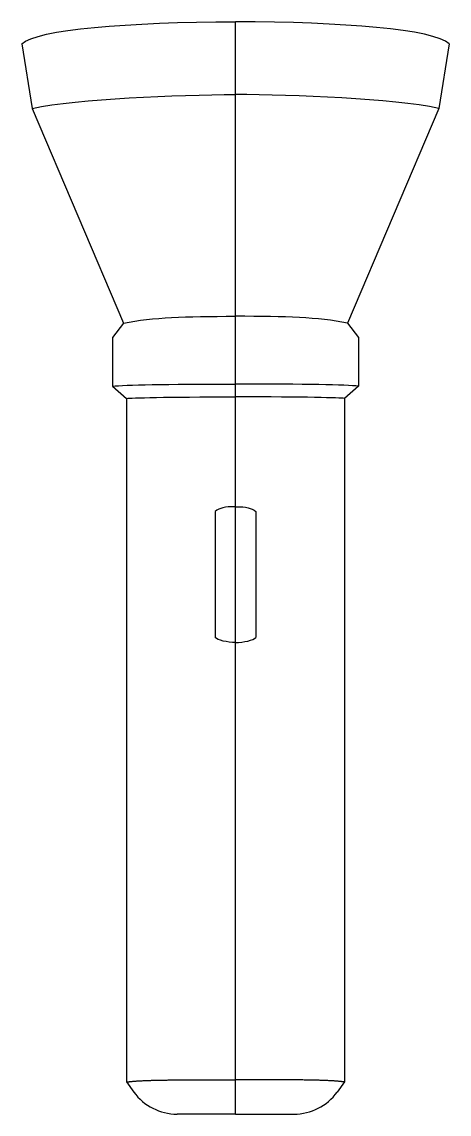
# Model space of a CAD drawing. Header units: millimetres. Extents: x 24.2 to 29.8, y -7.1 to 7.3.
import ezdxf

# ---------------------------------------------------------------- set-up
doc = ezdxf.new("R2010")
doc.units = ezdxf.units.MM
doc.layers.get('0').update_dxf_attribs({"linetype": 'CONTINUOUS'})

msp = doc.modelspace()

# ---------------------------------------------------------------- linework, layer by layer
for p, q in [((26.975, -7.065), (26.975, 7.311)), ((24.166, 7.023), (24.302, 6.172)), ((29.783, 7.023), (29.647, 6.172)), ((24.302, 6.172), (25.5, 3.347)), ((29.647, 6.172), (28.449, 3.347)), ((25.5, 3.347), (25.358, 3.158)), ((28.449, 3.347), (28.591, 3.158)), ((25.358, 3.158), (25.358, 2.516)), ((28.591, 3.158), (28.591, 2.516)), ((25.358, 2.516), (25.543, 2.356)), ((28.591, 2.516), (28.406, 2.356)), ((25.543, 2.356), (25.543, -6.642)), ((28.406, 2.356), (28.406, -6.642)), ((26.706, 0.866), (26.706, -0.793)), ((27.243, 0.866), (27.243, -0.793)), ((25.543, -6.642), (25.639, -6.775)), ((28.406, -6.642), (28.31, -6.775)), ((26.975, -7.065), (26.207, -7.065)), ((26.975, -7.065), (27.743, -7.065))]:
    msp.add_line(p, q)
for centre, start, end in [((26.207, -6.365), 215.8649, 270), ((27.743, -6.365), 270, 324.1351)]:
    msp.add_arc(centre, 0.7, start, end)
for points, degree in [([(24.166, 7.023), (24.362, 7.212), (25.577, 7.311), (26.975, 7.311)], 3), ([(29.783, 7.023), (29.587, 7.212), (28.372, 7.311), (26.975, 7.311)], 3), ([(24.302, 6.172), (24.911, 6.302), (26.206, 6.354), (26.975, 6.354)], 3), ([(29.647, 6.172), (29.038, 6.302), (27.743, 6.354), (26.975, 6.354)], 3), ([(25.5, 3.347), (25.902, 3.423), (26.299, 3.436), (26.975, 3.436)], 3), ([(28.449, 3.347), (28.047, 3.423), (27.65, 3.436), (26.975, 3.436)], 3), ([(25.358, 2.516), (25.527, 2.534), (26.043, 2.543), (26.975, 2.543)], 3), ([(28.591, 2.516), (28.422, 2.534), (27.906, 2.543), (26.975, 2.543)], 3), ([(25.543, 2.356), (25.592, 2.362), (26.059, 2.375), (26.975, 2.375)], 3), ([(28.406, 2.356), (28.357, 2.362), (27.89, 2.375), (26.975, 2.375)], 3), ([(26.975, 0.93), (26.829, 0.93), (26.769, 0.912), (26.706, 0.866)], 3), ([(26.975, 0.93), (27.12, 0.93), (27.18, 0.912), (27.243, 0.866)], 3), ([(26.975, -0.858), (26.868, -0.858), (26.743, -0.826), (26.706, -0.793)], 3), ([(26.975, -0.858), (27.081, -0.858), (27.206, -0.826), (27.243, -0.793)], 3), ([(25.543, -6.642), (25.715, -6.618), (25.988, -6.613), (26.451, -6.613), (26.975, -6.613)], 4), ([(28.406, -6.642), (28.234, -6.618), (27.961, -6.613), (27.499, -6.613), (26.975, -6.613)], 4)]:
    msp.add_open_spline(points, degree=degree)

doc.saveas('drawing.dxf')
